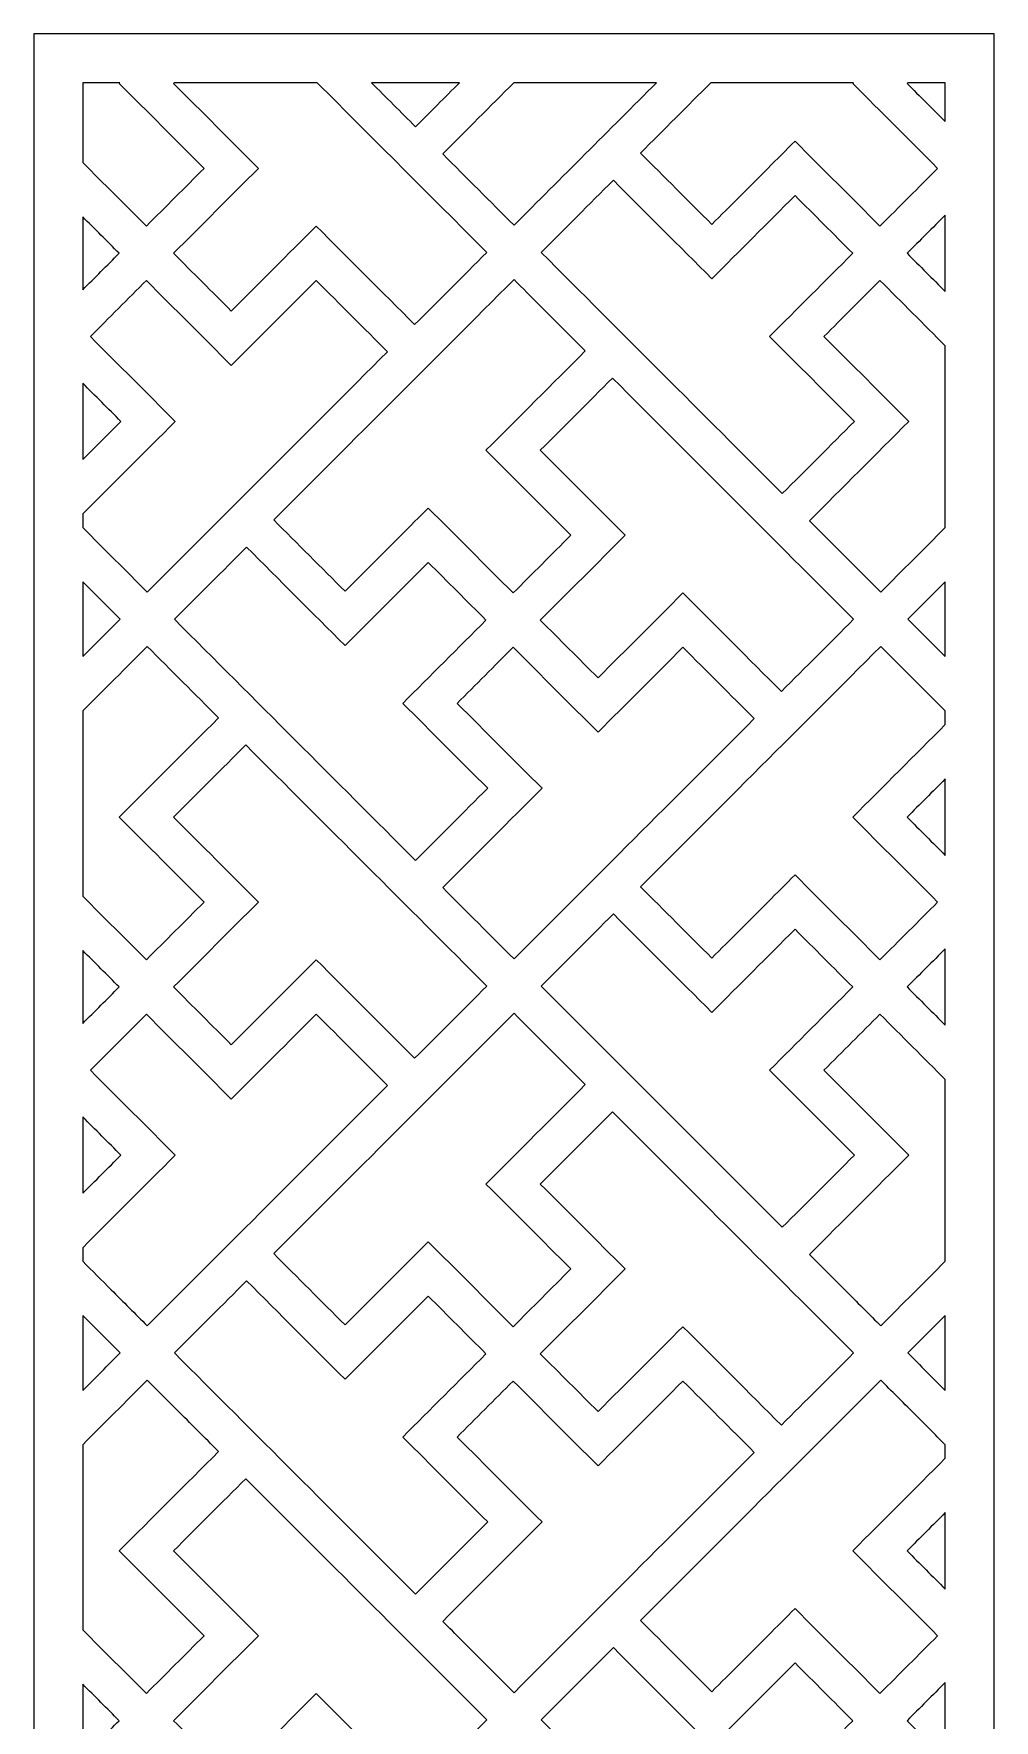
# Model space of a CAD drawing. Header units: centimetres. Extents: x -9.6 to 8.9, y -13.9 to 14.2.
# Drawn here: x 0.91 to 8.9, y 0.15 to 14.17 of the extents above; entities that cross this region are included whole.
import ezdxf

# ---------------------------------------------------------------- set-up
doc = ezdxf.new("R2010")
doc.units = ezdxf.units.CM
doc.header["$MEASUREMENT"] = 0
doc.layers.add('layer 1', color=7, linetype='Continuous')

msp = doc.modelspace()

# ---------------------------------------------------------------- linework, layer by layer
at = {"layer": 'layer 1', "color": 242, "lineweight": 9}
for points, knots in [([(0.90884, 14.17327), (3.57212, 14.17327), (6.23531, 14.17327), (8.89854, 14.17327), (8.89854, 14.17327), (8.89854, 4.8253), (8.89854, -4.52267), (8.89854, -13.87064), (8.89854, -13.87064), (6.23531, -13.87064), (3.57212, -13.87064), (0.90884, -13.87064), (0.90884, -13.87064), (0.90884, -4.52267), (0.90884, 4.8253), (0.90884, 14.17327)], [0, 0, 0, 0, 0.2, 0.2, 0.2, 0.2, 0.4, 0.4, 0.4, 0.4, 0.6, 0.6, 0.6, 0.6, 1, 1, 1, 1]), ([(1.31629, 13.76583), (1.41951, 13.76583), (1.52271, 13.76583), (1.62591, 13.76583), (1.62591, 13.76583), (1.62391, 13.76379), (1.62191, 13.7618), (1.61988, 13.75977), (1.61988, 13.75977), (1.85526, 13.52434), (2.09066, 13.28896), (2.32608, 13.05357), (2.32608, 13.05357), (2.16597, 12.89348), (2.00594, 12.73339), (1.84582, 12.57335), (1.84582, 12.57335), (1.66936, 12.74986), (1.49283, 12.92639), (1.31629, 13.10291), (1.31629, 13.10291), (1.31629, 13.32385), (1.31629, 13.54484), (1.31629, 13.76583)], [0, 0, 0, 0, 0.14285714, 0.14285714, 0.14285714, 0.14285714, 0.28571429, 0.28571429, 0.28571429, 0.28571429, 0.42857143, 0.42857143, 0.42857143, 0.42857143, 0.57142857, 0.57142857, 0.57142857, 0.57142857, 0.71428571, 0.71428571, 0.71428571, 0.71428571, 1, 1, 1, 1]), ([(2.07789, 13.76583), (2.47404, 13.76583), (2.87022, 13.76583), (3.26636, 13.76583), (3.26636, 13.76583), (3.73678, 13.29533), (4.20727, 12.82485), (4.67771, 12.35441), (4.67771, 12.35441), (4.4776, 12.15432), (4.27752, 11.95422), (4.0774, 11.75417), (4.0774, 11.75417), (3.80441, 12.02721), (3.5313, 12.30027), (3.25827, 12.57335), (3.25827, 12.57335), (3.02283, 12.33794), (2.78747, 12.10252), (2.55205, 11.86714), (2.55205, 11.86714), (2.39202, 12.02721), (2.23189, 12.1873), (2.07183, 12.34733), (2.07183, 12.34733), (2.30723, 12.58279), (2.54265, 12.81819), (2.77805, 13.05357), (2.77805, 13.05357), (2.54265, 13.28896), (2.30723, 13.52434), (2.07183, 13.75977), (2.07183, 13.75977), (2.07382, 13.7618), (2.0759, 13.76379), (2.07789, 13.76583)], [0, 0, 0, 0, 0.1, 0.1, 0.1, 0.1, 0.2, 0.2, 0.2, 0.2, 0.3, 0.3, 0.3, 0.3, 0.4, 0.4, 0.4, 0.4, 0.5, 0.5, 0.5, 0.5, 0.6, 0.6, 0.6, 0.6, 0.7, 0.7, 0.7, 0.7, 0.8, 0.8, 0.8, 0.8, 1, 1, 1, 1]), ([(3.71828, 13.76583), (3.96243, 13.76583), (4.20659, 13.76583), (4.45069, 13.76583), (4.45069, 13.76583), (4.32865, 13.64372), (4.20659, 13.52162), (4.08451, 13.39961), (4.08451, 13.39961), (3.96243, 13.52162), (3.84035, 13.64372), (3.71828, 13.76583)], [0, 0, 0, 0, 0.25, 0.25, 0.25, 0.25, 0.5, 0.5, 0.5, 0.5, 1, 1, 1, 1]), ([(4.90277, 13.76583), (5.29817, 13.76583), (5.69363, 13.76583), (6.08907, 13.76583), (6.08907, 13.76583), (5.69394, 13.37065), (5.29881, 12.97553), (4.90371, 12.58039), (4.90371, 12.58039), (4.70596, 12.77811), (4.50821, 12.97588), (4.31048, 13.17361), (4.31048, 13.17361), (4.5079, 13.37101), (4.70528, 13.56842), (4.90277, 13.76583)], [0, 0, 0, 0, 0.2, 0.2, 0.2, 0.2, 0.4, 0.4, 0.4, 0.4, 0.6, 0.6, 0.6, 0.6, 1, 1, 1, 1]), ([(6.54105, 13.76583), (6.93651, 13.76583), (7.33201, 13.76583), (7.72746, 13.76583), (7.72746, 13.76583), (7.72546, 13.76379), (7.72344, 13.7618), (7.72145, 13.75977), (7.72145, 13.75977), (7.9568, 13.52434), (8.19224, 13.28896), (8.42764, 13.05357), (8.42764, 13.05357), (8.26754, 12.89348), (8.10749, 12.73339), (7.94742, 12.57335), (7.94742, 12.57335), (7.71199, 12.80872), (7.4766, 13.04412), (7.24123, 13.27952), (7.24123, 13.27952), (7.16587, 13.20422), (7.09057, 13.12891), (7.01522, 13.05357), (7.01522, 13.05357), (7.01522, 13.05357), (7.01522, 13.05357), (7.01522, 13.05357), (7.01522, 13.05357), (6.85986, 12.89817), (6.70452, 12.74284), (6.54914, 12.58746), (6.54914, 12.58746), (6.35142, 12.78521), (6.15369, 12.98296), (5.95596, 13.18069), (5.95596, 13.18069), (6.15097, 13.37571), (6.34602, 13.57075), (6.54105, 13.76583)], [0, 0, 0, 0, 0.09090909, 0.09090909, 0.09090909, 0.09090909, 0.18181818, 0.18181818, 0.18181818, 0.18181818, 0.27272727, 0.27272727, 0.27272727, 0.27272727, 0.36363636, 0.36363636, 0.36363636, 0.36363636, 0.45454545, 0.45454545, 0.45454545, 0.45454545, 0.54545455, 0.54545455, 0.54545455, 0.54545455, 0.63636364, 0.63636364, 0.63636364, 0.63636364, 0.72727273, 0.72727273, 0.72727273, 0.72727273, 0.81818182, 0.81818182, 0.81818182, 0.81818182, 1, 1, 1, 1]), ([(8.17942, 13.76583), (8.28331, 13.76583), (8.38717, 13.76583), (8.49108, 13.76583), (8.49108, 13.76583), (8.49108, 13.6579), (8.49108, 13.54998), (8.49108, 13.44205), (8.49108, 13.44205), (8.38521, 13.54796), (8.27929, 13.65383), (8.17338, 13.75977), (8.17338, 13.75977), (8.17543, 13.7618), (8.17739, 13.76379), (8.17942, 13.76583)], [0, 0, 0, 0, 0.2, 0.2, 0.2, 0.2, 0.4, 0.4, 0.4, 0.4, 0.6, 0.6, 0.6, 0.6, 1, 1, 1, 1]), ([(5.72993, 12.95469), (5.5299, 12.7546), (5.32977, 12.55452), (5.12969, 12.35441), (5.12969, 12.35441), (5.79823, 11.68591), (6.46675, 11.01735), (7.13528, 10.3488), (7.13528, 10.3488), (7.3354, 10.54891), (7.53548, 10.74903), (7.73553, 10.94909), (7.73553, 10.94909), (7.50013, 11.1845), (7.26475, 11.41992), (7.02936, 11.65528), (7.02936, 11.65528), (7.26008, 11.88597), (7.49073, 12.1167), (7.72145, 12.34733), (7.72145, 12.34733), (7.56137, 12.50745), (7.40126, 12.66752), (7.24123, 12.82759), (7.24123, 12.82759), (7.01048, 12.59691), (6.77983, 12.36619), (6.54914, 12.13547), (6.54914, 12.13547), (6.2761, 12.40857), (6.00301, 12.68161), (5.72993, 12.95469)], [0, 0, 0, 0, 0.11111111, 0.11111111, 0.11111111, 0.11111111, 0.22222222, 0.22222222, 0.22222222, 0.22222222, 0.33333333, 0.33333333, 0.33333333, 0.33333333, 0.44444444, 0.44444444, 0.44444444, 0.44444444, 0.55555556, 0.55555556, 0.55555556, 0.55555556, 0.66666667, 0.66666667, 0.66666667, 0.66666667, 0.77777778, 0.77777778, 0.77777778, 0.77777778, 1, 1, 1, 1]), ([(1.31629, 12.04378), (1.31629, 12.24616), (1.31629, 12.44853), (1.31629, 12.65088), (1.31629, 12.65088), (1.41749, 12.54974), (1.51871, 12.44853), (1.61989, 12.34733), (1.61989, 12.34733), (1.51871, 12.24616), (1.41749, 12.14498), (1.31629, 12.04378)], [0, 0, 0, 0, 0.25, 0.25, 0.25, 0.25, 0.5, 0.5, 0.5, 0.5, 1, 1, 1, 1]), ([(8.49108, 12.66506), (8.49108, 12.45325), (8.49108, 12.24148), (8.49108, 12.02965), (8.49108, 12.02965), (8.38521, 12.13552), (8.27929, 12.24148), (8.17338, 12.34733), (8.17338, 12.34733), (8.27929, 12.45325), (8.38521, 12.55914), (8.49108, 12.66506)], [0, 0, 0, 0, 0.25, 0.25, 0.25, 0.25, 0.5, 0.5, 0.5, 0.5, 1, 1, 1, 1]), ([(1.31629, 10.06623), (1.31629, 10.104), (1.31629, 10.1417), (1.31629, 10.17934), (1.31629, 10.17934), (1.57285, 10.43598), (1.82945, 10.69255), (2.08594, 10.94909), (2.08594, 10.94909), (1.85056, 11.1845), (1.61516, 11.41992), (1.3798, 11.65528), (1.3798, 11.65528), (1.53511, 11.81068), (1.69048, 11.96601), (1.84582, 12.1214), (1.84582, 12.1214), (2.08127, 11.88597), (2.31669, 11.65058), (2.55205, 11.41512), (2.55205, 11.41512), (2.78747, 11.65058), (3.02283, 11.88597), (3.25827, 12.1214), (3.25827, 12.1214), (3.456, 11.92363), (3.65373, 11.7259), (3.85145, 11.52818), (3.85145, 11.52818), (3.18528, 10.86198), (2.5191, 10.19578), (1.85289, 9.5296), (1.85289, 9.5296), (1.67412, 9.70852), (1.4952, 9.88737), (1.31629, 10.06623)], [0, 0, 0, 0, 0.1, 0.1, 0.1, 0.1, 0.2, 0.2, 0.2, 0.2, 0.3, 0.3, 0.3, 0.3, 0.4, 0.4, 0.4, 0.4, 0.5, 0.5, 0.5, 0.5, 0.6, 0.6, 0.6, 0.6, 0.7, 0.7, 0.7, 0.7, 0.8, 0.8, 0.8, 0.8, 1, 1, 1, 1]), ([(4.90371, 12.12843), (4.23749, 11.46225), (3.57135, 10.79608), (2.90515, 10.1299), (2.90515, 10.1299), (3.10291, 9.93218), (3.30063, 9.73446), (3.49837, 9.5367), (3.49837, 9.5367), (3.65373, 9.69205), (3.80907, 9.84739), (3.96445, 10.00277), (3.96445, 10.00277), (3.96445, 10.00277), (3.96445, 10.00277), (3.96445, 10.00277), (3.96445, 10.00277), (4.03976, 10.07812), (4.11508, 10.15341), (4.19043, 10.22877), (4.19043, 10.22877), (4.42583, 9.99334), (4.66126, 9.75799), (4.89663, 9.52255), (4.89663, 9.52255), (5.0567, 9.68268), (5.21674, 9.84272), (5.37684, 10.00277), (5.37684, 10.00277), (5.14148, 10.23819), (4.90606, 10.47357), (4.67064, 10.70895), (4.67064, 10.70895), (4.94607, 10.98442), (5.22148, 11.25981), (5.49689, 11.53526), (5.49689, 11.53526), (5.37097, 11.66117), (5.24504, 11.78711), (5.11902, 11.91305), (5.11902, 11.91305), (5.04726, 11.98487), (4.97551, 12.05663), (4.90371, 12.12843)], [0, 0, 0, 0, 0.08333333, 0.08333333, 0.08333333, 0.08333333, 0.16666667, 0.16666667, 0.16666667, 0.16666667, 0.25, 0.25, 0.25, 0.25, 0.33333333, 0.33333333, 0.33333333, 0.33333333, 0.41666667, 0.41666667, 0.41666667, 0.41666667, 0.5, 0.5, 0.5, 0.5, 0.58333333, 0.58333333, 0.58333333, 0.58333333, 0.66666667, 0.66666667, 0.66666667, 0.66666667, 0.75, 0.75, 0.75, 0.75, 0.83333333, 0.83333333, 0.83333333, 0.83333333, 1, 1, 1, 1]), ([(8.49108, 11.57772), (8.49108, 11.07388), (8.49108, 10.57004), (8.49108, 10.06623), (8.49108, 10.06623), (8.31223, 9.88737), (8.13336, 9.70852), (7.95453, 9.5296), (7.95453, 9.5296), (7.75671, 9.72737), (7.55898, 9.92513), (7.36129, 10.12283), (7.36129, 10.12283), (7.63665, 10.39823), (7.9121, 10.67369), (8.1875, 10.94909), (8.1875, 10.94909), (7.95212, 11.1845), (7.71668, 11.41992), (7.48132, 11.65528), (7.48132, 11.65528), (7.63665, 11.81068), (7.79205, 11.96601), (7.94742, 12.1214), (7.94742, 12.1214), (8.1286, 11.94016), (8.3098, 11.75895), (8.49108, 11.57772)], [0, 0, 0, 0, 0.125, 0.125, 0.125, 0.125, 0.25, 0.25, 0.25, 0.25, 0.375, 0.375, 0.375, 0.375, 0.5, 0.5, 0.5, 0.5, 0.625, 0.625, 0.625, 0.625, 0.75, 0.75, 0.75, 0.75, 1, 1, 1, 1]), ([(1.31629, 10.63142), (1.31629, 10.84319), (1.31629, 11.05496), (1.31629, 11.26679), (1.31629, 11.26679), (1.42222, 11.1609), (1.5281, 11.05496), (1.63398, 10.94909), (1.63398, 10.94909), (1.5281, 10.84319), (1.42222, 10.73727), (1.31629, 10.63142)], [0, 0, 0, 0, 0.25, 0.25, 0.25, 0.25, 0.5, 0.5, 0.5, 0.5, 1, 1, 1, 1]), ([(5.72289, 11.30927), (5.5228, 11.10919), (5.3227, 10.90908), (5.12262, 10.70895), (5.12262, 10.70895), (5.35802, 10.47357), (5.59337, 10.23819), (5.8288, 10.00277), (5.8288, 10.00277), (5.59337, 9.76736), (5.35802, 9.53198), (5.12262, 9.2966), (5.12262, 9.2966), (5.28269, 9.13649), (5.44277, 8.97648), (5.60284, 8.81635), (5.60284, 8.81635), (5.83818, 9.05177), (6.0736, 9.28715), (6.30904, 9.52255), (6.30904, 9.52255), (6.58208, 9.2495), (6.85515, 8.97648), (7.12819, 8.70338), (7.12819, 8.70338), (7.3283, 8.90345), (7.52841, 9.10356), (7.7285, 9.30365), (7.7285, 9.30365), (7.05996, 9.97219), (6.39143, 10.64073), (5.72289, 11.30927)], [0, 0, 0, 0, 0.11111111, 0.11111111, 0.11111111, 0.11111111, 0.22222222, 0.22222222, 0.22222222, 0.22222222, 0.33333333, 0.33333333, 0.33333333, 0.33333333, 0.44444444, 0.44444444, 0.44444444, 0.44444444, 0.55555556, 0.55555556, 0.55555556, 0.55555556, 0.66666667, 0.66666667, 0.66666667, 0.66666667, 0.77777778, 0.77777778, 0.77777778, 0.77777778, 1, 1, 1, 1]), ([(2.07893, 9.30365), (2.27899, 9.50372), (2.4791, 9.70383), (2.67922, 9.90391), (2.67922, 9.90391), (2.95223, 9.63089), (3.22531, 9.35777), (3.49837, 9.08473), (3.49837, 9.08473), (3.72901, 9.31538), (3.95976, 9.54613), (4.19043, 9.77679), (4.19043, 9.77679), (4.3505, 9.61674), (4.51058, 9.45667), (4.67064, 9.2966), (4.67064, 9.2966), (4.43996, 9.06588), (4.20926, 8.83518), (3.97857, 8.60452), (3.97857, 8.60452), (4.21397, 8.36912), (4.44938, 8.1337), (4.68479, 7.89831), (4.68479, 7.89831), (4.48468, 7.69821), (4.28458, 7.49812), (4.08451, 7.29801), (4.08451, 7.29801), (3.41595, 7.96659), (2.74744, 8.63507), (2.07893, 9.30365)], [0, 0, 0, 0, 0.11111111, 0.11111111, 0.11111111, 0.11111111, 0.22222222, 0.22222222, 0.22222222, 0.22222222, 0.33333333, 0.33333333, 0.33333333, 0.33333333, 0.44444444, 0.44444444, 0.44444444, 0.44444444, 0.55555556, 0.55555556, 0.55555556, 0.55555556, 0.66666667, 0.66666667, 0.66666667, 0.66666667, 0.77777778, 0.77777778, 0.77777778, 0.77777778, 1, 1, 1, 1]), ([(1.31629, 8.99304), (1.31629, 9.20011), (1.31629, 9.40721), (1.31629, 9.61428), (1.31629, 9.61428), (1.41985, 9.51068), (1.52339, 9.40721), (1.62692, 9.30365), (1.62692, 9.30365), (1.52339, 9.20011), (1.41985, 9.09657), (1.31629, 8.99304)], [0, 0, 0, 0, 0.25, 0.25, 0.25, 0.25, 0.5, 0.5, 0.5, 0.5, 1, 1, 1, 1]), ([(8.49108, 9.61428), (8.49108, 9.40721), (8.49108, 9.20011), (8.49108, 8.99304), (8.49108, 8.99304), (8.38756, 9.09657), (8.28403, 9.20011), (8.18041, 9.30365), (8.18041, 9.30365), (8.28403, 9.40721), (8.38756, 9.51068), (8.49108, 9.61428)], [0, 0, 0, 0, 0.25, 0.25, 0.25, 0.25, 0.5, 0.5, 0.5, 0.5, 1, 1, 1, 1]), ([(1.31629, 7.00133), (1.31629, 7.51456), (1.31629, 8.02784), (1.31629, 8.54106), (1.31629, 8.54106), (1.4952, 8.7199), (1.67412, 8.89884), (1.85289, 9.07768), (1.85289, 9.07768), (2.05069, 8.87993), (2.24842, 8.68219), (2.44613, 8.48445), (2.44613, 8.48445), (2.17071, 8.20901), (1.89529, 7.93361), (1.61988, 7.65815), (1.61988, 7.65815), (1.85526, 7.42282), (2.09066, 7.1874), (2.32608, 6.95198), (2.32608, 6.95198), (2.16597, 6.79196), (2.00594, 6.63184), (1.84582, 6.47181), (1.84582, 6.47181), (1.66936, 6.64829), (1.49283, 6.82483), (1.31629, 7.00133)], [0, 0, 0, 0, 0.125, 0.125, 0.125, 0.125, 0.25, 0.25, 0.25, 0.25, 0.375, 0.375, 0.375, 0.375, 0.5, 0.5, 0.5, 0.5, 0.625, 0.625, 0.625, 0.625, 0.75, 0.75, 0.75, 0.75, 1, 1, 1, 1]), ([(4.31048, 7.0721), (4.5859, 7.34748), (4.8613, 7.62292), (5.13673, 7.89831), (5.13673, 7.89831), (4.90134, 8.1337), (4.66595, 8.36912), (4.43054, 8.60452), (4.43054, 8.60452), (4.5859, 8.75987), (4.74126, 8.91525), (4.89663, 9.07061), (4.89663, 9.07061), (5.13203, 8.83518), (5.36743, 8.59982), (5.60284, 8.36439), (5.60284, 8.36439), (5.83818, 8.59982), (6.0736, 8.83518), (6.30904, 9.07061), (6.30904, 9.07061), (6.50676, 8.87285), (6.70448, 8.67512), (6.90222, 8.47738), (6.90222, 8.47738), (6.23607, 7.81124), (5.56987, 7.14502), (4.90371, 6.47887), (4.90371, 6.47887), (4.70596, 6.67661), (4.50821, 6.87428), (4.31048, 7.0721)], [0, 0, 0, 0, 0.11111111, 0.11111111, 0.11111111, 0.11111111, 0.22222222, 0.22222222, 0.22222222, 0.22222222, 0.33333333, 0.33333333, 0.33333333, 0.33333333, 0.44444444, 0.44444444, 0.44444444, 0.44444444, 0.55555556, 0.55555556, 0.55555556, 0.55555556, 0.66666667, 0.66666667, 0.66666667, 0.66666667, 0.77777778, 0.77777778, 0.77777778, 0.77777778, 1, 1, 1, 1]), ([(8.49108, 8.54106), (8.49108, 8.50334), (8.49108, 8.4656), (8.49108, 8.42787), (8.49108, 8.42787), (8.23454, 8.17132), (7.97799, 7.91478), (7.72145, 7.65815), (7.72145, 7.65815), (7.9568, 7.42282), (8.19224, 7.1874), (8.42764, 6.95198), (8.42764, 6.95198), (8.26754, 6.79196), (8.10749, 6.63184), (7.94742, 6.47181), (7.94742, 6.47181), (7.71199, 6.70717), (7.4766, 6.94259), (7.24123, 7.17801), (7.24123, 7.17801), (7.16587, 7.10267), (7.09057, 7.02735), (7.01522, 6.95198), (7.01522, 6.95198), (7.01522, 6.95198), (7.01522, 6.95198), (7.01522, 6.95198), (7.01522, 6.95198), (6.85986, 6.79666), (6.70452, 6.64128), (6.54914, 6.48592), (6.54914, 6.48592), (6.35142, 6.68362), (6.15369, 6.88138), (5.95596, 7.07914), (5.95596, 7.07914), (6.62212, 7.74531), (7.28827, 8.41148), (7.95453, 9.07768), (7.95453, 9.07768), (8.13336, 8.89884), (8.31223, 8.7199), (8.49108, 8.54106)], [0, 0, 0, 0, 0.08333333, 0.08333333, 0.08333333, 0.08333333, 0.16666667, 0.16666667, 0.16666667, 0.16666667, 0.25, 0.25, 0.25, 0.25, 0.33333333, 0.33333333, 0.33333333, 0.33333333, 0.41666667, 0.41666667, 0.41666667, 0.41666667, 0.5, 0.5, 0.5, 0.5, 0.58333333, 0.58333333, 0.58333333, 0.58333333, 0.66666667, 0.66666667, 0.66666667, 0.66666667, 0.75, 0.75, 0.75, 0.75, 0.83333333, 0.83333333, 0.83333333, 0.83333333, 1, 1, 1, 1]), ([(2.67208, 8.25848), (2.472, 8.05835), (2.27193, 7.85828), (2.07183, 7.65815), (2.07183, 7.65815), (2.30723, 7.42282), (2.54265, 7.1874), (2.77805, 6.95198), (2.77805, 6.95198), (2.54265, 6.71663), (2.30723, 6.4812), (2.07183, 6.24582), (2.07183, 6.24582), (2.23189, 6.08575), (2.39202, 5.92568), (2.55205, 5.76559), (2.55205, 5.76559), (2.78747, 6.00096), (3.02283, 6.23639), (3.25827, 6.47181), (3.25827, 6.47181), (3.5313, 6.1987), (3.80441, 5.92568), (4.0774, 5.65262), (4.0774, 5.65262), (4.27752, 5.8527), (4.4776, 6.05281), (4.67771, 6.25288), (4.67771, 6.25288), (4.0092, 6.9214), (3.34065, 7.58995), (2.67208, 8.25848)], [0, 0, 0, 0, 0.11111111, 0.11111111, 0.11111111, 0.11111111, 0.22222222, 0.22222222, 0.22222222, 0.22222222, 0.33333333, 0.33333333, 0.33333333, 0.33333333, 0.44444444, 0.44444444, 0.44444444, 0.44444444, 0.55555556, 0.55555556, 0.55555556, 0.55555556, 0.66666667, 0.66666667, 0.66666667, 0.66666667, 0.77777778, 0.77777778, 0.77777778, 0.77777778, 1, 1, 1, 1]), ([(8.49108, 7.97588), (8.49108, 7.76409), (8.49108, 7.55231), (8.49108, 7.34052), (8.49108, 7.34052), (8.38521, 7.4464), (8.27929, 7.55231), (8.17338, 7.65815), (8.17338, 7.65815), (8.27929, 7.76409), (8.38521, 7.86996), (8.49108, 7.97588)], [0, 0, 0, 0, 0.25, 0.25, 0.25, 0.25, 0.5, 0.5, 0.5, 0.5, 1, 1, 1, 1]), ([(5.12969, 6.25288), (5.32977, 6.453), (5.5299, 6.65305), (5.72993, 6.85313), (5.72993, 6.85313), (6.00301, 6.58005), (6.2761, 6.30704), (6.54914, 6.03395), (6.54914, 6.03395), (6.77983, 6.26465), (7.01048, 6.49533), (7.24123, 6.726), (7.24123, 6.726), (7.40126, 6.56593), (7.56137, 6.40588), (7.72145, 6.24582), (7.72145, 6.24582), (7.49073, 6.01513), (7.26008, 5.78442), (7.02936, 5.55376), (7.02936, 5.55376), (7.26475, 5.31837), (7.50013, 5.0829), (7.73553, 4.84753), (7.73553, 4.84753), (7.53548, 4.64744), (7.3354, 4.44739), (7.13528, 4.24726), (7.13528, 4.24726), (6.46675, 4.91579), (5.79823, 5.58434), (5.12969, 6.25288)], [0, 0, 0, 0, 0.11111111, 0.11111111, 0.11111111, 0.11111111, 0.22222222, 0.22222222, 0.22222222, 0.22222222, 0.33333333, 0.33333333, 0.33333333, 0.33333333, 0.44444444, 0.44444444, 0.44444444, 0.44444444, 0.55555556, 0.55555556, 0.55555556, 0.55555556, 0.66666667, 0.66666667, 0.66666667, 0.66666667, 0.77777778, 0.77777778, 0.77777778, 0.77777778, 1, 1, 1, 1]), ([(1.31629, 5.94226), (1.31629, 6.14464), (1.31629, 6.347), (1.31629, 6.54938), (1.31629, 6.54938), (1.41749, 6.44822), (1.51871, 6.347), (1.61989, 6.24582), (1.61989, 6.24582), (1.51871, 6.14464), (1.41749, 6.04344), (1.31629, 5.94226)], [0, 0, 0, 0, 0.25, 0.25, 0.25, 0.25, 0.5, 0.5, 0.5, 0.5, 1, 1, 1, 1]), ([(8.49108, 6.56354), (8.49108, 6.35173), (8.49108, 6.13994), (8.49108, 5.92812), (8.49108, 5.92812), (8.38521, 6.03401), (8.27929, 6.13994), (8.17338, 6.24582), (8.17338, 6.24582), (8.27929, 6.35173), (8.38521, 6.4576), (8.49108, 6.56354)], [0, 0, 0, 0, 0.25, 0.25, 0.25, 0.25, 0.5, 0.5, 0.5, 0.5, 1, 1, 1, 1]), ([(1.31629, 3.96468), (1.31629, 4.00242), (1.31629, 4.04015), (1.31629, 4.0779), (1.31629, 4.0779), (1.57285, 4.33444), (1.82945, 4.591), (2.08594, 4.84753), (2.08594, 4.84753), (1.85056, 5.0829), (1.61516, 5.31837), (1.3798, 5.55376), (1.3798, 5.55376), (1.53511, 5.70907), (1.69048, 5.86445), (1.84582, 6.01983), (1.84582, 6.01983), (2.08127, 5.78442), (2.31669, 5.54901), (2.55205, 5.31364), (2.55205, 5.31364), (2.78747, 5.54901), (3.02283, 5.78442), (3.25827, 6.01983), (3.25827, 6.01983), (3.456, 5.82213), (3.65373, 5.62431), (3.85145, 5.42664), (3.85145, 5.42664), (3.18528, 4.76039), (2.5191, 4.09425), (1.85289, 3.42808), (1.85289, 3.42808), (1.75289, 3.52811), (1.65281, 3.62815), (1.55275, 3.72822), (1.55275, 3.72822), (1.47395, 3.80705), (1.39513, 3.88587), (1.31629, 3.96468)], [0, 0, 0, 0, 0.09090909, 0.09090909, 0.09090909, 0.09090909, 0.18181818, 0.18181818, 0.18181818, 0.18181818, 0.27272727, 0.27272727, 0.27272727, 0.27272727, 0.36363636, 0.36363636, 0.36363636, 0.36363636, 0.45454545, 0.45454545, 0.45454545, 0.45454545, 0.54545455, 0.54545455, 0.54545455, 0.54545455, 0.63636364, 0.63636364, 0.63636364, 0.63636364, 0.72727273, 0.72727273, 0.72727273, 0.72727273, 0.81818182, 0.81818182, 0.81818182, 0.81818182, 1, 1, 1, 1]), ([(4.90371, 6.02693), (4.23749, 5.36069), (3.57135, 4.69454), (2.90515, 4.02831), (2.90515, 4.02831), (3.10291, 3.83061), (3.30063, 3.63287), (3.49837, 3.43515), (3.49837, 3.43515), (3.65373, 3.5905), (3.80907, 3.74584), (3.96445, 3.90124), (3.96445, 3.90124), (3.96445, 3.90124), (3.96445, 3.90124), (3.96445, 3.90124), (3.96445, 3.90124), (4.03976, 3.97653), (4.11508, 4.05191), (4.19043, 4.12721), (4.19043, 4.12721), (4.42583, 3.89184), (4.66126, 3.65643), (4.89663, 3.42102), (4.89663, 3.42102), (5.0567, 3.58109), (5.21674, 3.74116), (5.37684, 3.90124), (5.37684, 3.90124), (5.14148, 4.13663), (4.90606, 4.37203), (4.67064, 4.60742), (4.67064, 4.60742), (4.94607, 4.88285), (5.22148, 5.15828), (5.49689, 5.4337), (5.49689, 5.4337), (5.38037, 5.55019), (5.26388, 5.66679), (5.14731, 5.78327), (5.14731, 5.78327), (5.0661, 5.86445), (4.98491, 5.94569), (4.90371, 6.02693)], [0, 0, 0, 0, 0.08333333, 0.08333333, 0.08333333, 0.08333333, 0.16666667, 0.16666667, 0.16666667, 0.16666667, 0.25, 0.25, 0.25, 0.25, 0.33333333, 0.33333333, 0.33333333, 0.33333333, 0.41666667, 0.41666667, 0.41666667, 0.41666667, 0.5, 0.5, 0.5, 0.5, 0.58333333, 0.58333333, 0.58333333, 0.58333333, 0.66666667, 0.66666667, 0.66666667, 0.66666667, 0.75, 0.75, 0.75, 0.75, 0.83333333, 0.83333333, 0.83333333, 0.83333333, 1, 1, 1, 1]), ([(8.49108, 5.47616), (8.49108, 4.97236), (8.49108, 4.46849), (8.49108, 3.96468), (8.49108, 3.96468), (8.31223, 3.78585), (8.13336, 3.60699), (7.95453, 3.42808), (7.95453, 3.42808), (7.8638, 3.51875), (7.77321, 3.60934), (7.68261, 3.69997), (7.68261, 3.69997), (7.57549, 3.80708), (7.46839, 3.91419), (7.36129, 4.02133), (7.36129, 4.02133), (7.63665, 4.29671), (7.9121, 4.57212), (8.1875, 4.84753), (8.1875, 4.84753), (7.95212, 5.0829), (7.71668, 5.31837), (7.48132, 5.55376), (7.48132, 5.55376), (7.63665, 5.70907), (7.79205, 5.86445), (7.94742, 6.01983), (7.94742, 6.01983), (8.1286, 5.83861), (8.3098, 5.65739), (8.49108, 5.47616)], [0, 0, 0, 0, 0.11111111, 0.11111111, 0.11111111, 0.11111111, 0.22222222, 0.22222222, 0.22222222, 0.22222222, 0.33333333, 0.33333333, 0.33333333, 0.33333333, 0.44444444, 0.44444444, 0.44444444, 0.44444444, 0.55555556, 0.55555556, 0.55555556, 0.55555556, 0.66666667, 0.66666667, 0.66666667, 0.66666667, 0.77777778, 0.77777778, 0.77777778, 0.77777778, 1, 1, 1, 1]), ([(5.72289, 5.20768), (5.5228, 5.00761), (5.3227, 4.80753), (5.12262, 4.60742), (5.12262, 4.60742), (5.35802, 4.37203), (5.59337, 4.13663), (5.8288, 3.90124), (5.8288, 3.90124), (5.59337, 3.66585), (5.35802, 3.4304), (5.12262, 3.19505), (5.12262, 3.19505), (5.28269, 3.03498), (5.44277, 2.87488), (5.60284, 2.71485), (5.60284, 2.71485), (5.83818, 2.95023), (6.0736, 3.18566), (6.30904, 3.42102), (6.30904, 3.42102), (6.58208, 3.14795), (6.85515, 2.87488), (7.12819, 2.60182), (7.12819, 2.60182), (7.3283, 2.80191), (7.52841, 3.00204), (7.7285, 3.2021), (7.7285, 3.2021), (7.05996, 3.87065), (6.39143, 4.53917), (5.72289, 5.20768)], [0, 0, 0, 0, 0.11111111, 0.11111111, 0.11111111, 0.11111111, 0.22222222, 0.22222222, 0.22222222, 0.22222222, 0.33333333, 0.33333333, 0.33333333, 0.33333333, 0.44444444, 0.44444444, 0.44444444, 0.44444444, 0.55555556, 0.55555556, 0.55555556, 0.55555556, 0.66666667, 0.66666667, 0.66666667, 0.66666667, 0.77777778, 0.77777778, 0.77777778, 0.77777778, 1, 1, 1, 1]), ([(1.31629, 4.52986), (1.31629, 4.74166), (1.31629, 4.95347), (1.31629, 5.16523), (1.31629, 5.16523), (1.42222, 5.05934), (1.5281, 4.95347), (1.63398, 4.84753), (1.63398, 4.84753), (1.5281, 4.74166), (1.42222, 4.63576), (1.31629, 4.52986)], [0, 0, 0, 0, 0.25, 0.25, 0.25, 0.25, 0.5, 0.5, 0.5, 0.5, 1, 1, 1, 1]), ([(2.67922, 3.80237), (2.4791, 3.60224), (2.27899, 3.40226), (2.07893, 3.2021), (2.07893, 3.2021), (2.74744, 2.53356), (3.41595, 1.86503), (4.08451, 1.19649), (4.08451, 1.19649), (4.28458, 1.39658), (4.48468, 1.59667), (4.68479, 1.79678), (4.68479, 1.79678), (4.44938, 2.03213), (4.21397, 2.26752), (3.97857, 2.50295), (3.97857, 2.50295), (4.20926, 2.73366), (4.43996, 2.96438), (4.67064, 3.19505), (4.67064, 3.19505), (4.51058, 3.3551), (4.3505, 3.51519), (4.19043, 3.67525), (4.19043, 3.67525), (3.95976, 3.44454), (3.72901, 3.21386), (3.49837, 2.98317), (3.49837, 2.98317), (3.22531, 3.25626), (2.95223, 3.52932), (2.67922, 3.80237)], [0, 0, 0, 0, 0.11111111, 0.11111111, 0.11111111, 0.11111111, 0.22222222, 0.22222222, 0.22222222, 0.22222222, 0.33333333, 0.33333333, 0.33333333, 0.33333333, 0.44444444, 0.44444444, 0.44444444, 0.44444444, 0.55555556, 0.55555556, 0.55555556, 0.55555556, 0.66666667, 0.66666667, 0.66666667, 0.66666667, 0.77777778, 0.77777778, 0.77777778, 0.77777778, 1, 1, 1, 1]), ([(1.31629, 2.89148), (1.31629, 3.09858), (1.31629, 3.30564), (1.31629, 3.51272), (1.31629, 3.51272), (1.41985, 3.4092), (1.52339, 3.30564), (1.62692, 3.2021), (1.62692, 3.2021), (1.52339, 3.09858), (1.41985, 2.99503), (1.31629, 2.89148)], [0, 0, 0, 0, 0.25, 0.25, 0.25, 0.25, 0.5, 0.5, 0.5, 0.5, 1, 1, 1, 1]), ([(8.49108, 3.51272), (8.49108, 3.30564), (8.49108, 3.09858), (8.49108, 2.89148), (8.49108, 2.89148), (8.38756, 2.99503), (8.28403, 3.09856), (8.18041, 3.2021), (8.18041, 3.2021), (8.28403, 3.30564), (8.38756, 3.4092), (8.49108, 3.51272)], [0, 0, 0, 0, 0.25, 0.25, 0.25, 0.25, 0.5, 0.5, 0.5, 0.5, 1, 1, 1, 1]), ([(1.31629, 0.89982), (1.31629, 1.41303), (1.31629, 1.92626), (1.31629, 2.43949), (1.31629, 2.43949), (1.4952, 2.61836), (1.67412, 2.79725), (1.85289, 2.97611), (1.85289, 2.97611), (1.93411, 2.89492), (2.01534, 2.81369), (2.09658, 2.73247), (2.09658, 2.73247), (2.21307, 2.61596), (2.32963, 2.49942), (2.44613, 2.38291), (2.44613, 2.38291), (2.17071, 2.10749), (1.89529, 1.83204), (1.61988, 1.55664), (1.61988, 1.55664), (1.85526, 1.32125), (2.09066, 1.08586), (2.32608, 0.85046), (2.32608, 0.85046), (2.16597, 0.69037), (2.00594, 0.5303), (1.84582, 0.37024), (1.84582, 0.37024), (1.66936, 0.54676), (1.49283, 0.7233), (1.31629, 0.89982)], [0, 0, 0, 0, 0.11111111, 0.11111111, 0.11111111, 0.11111111, 0.22222222, 0.22222222, 0.22222222, 0.22222222, 0.33333333, 0.33333333, 0.33333333, 0.33333333, 0.44444444, 0.44444444, 0.44444444, 0.44444444, 0.55555556, 0.55555556, 0.55555556, 0.55555556, 0.66666667, 0.66666667, 0.66666667, 0.66666667, 0.77777778, 0.77777778, 0.77777778, 0.77777778, 1, 1, 1, 1]), ([(6.90222, 2.37582), (6.70448, 2.57359), (6.50676, 2.77133), (6.30904, 2.96904), (6.30904, 2.96904), (6.0736, 2.73368), (5.83818, 2.49828), (5.60284, 2.26289), (5.60284, 2.26289), (5.36743, 2.49828), (5.13203, 2.73368), (4.89663, 2.96904), (4.89663, 2.96904), (4.74126, 2.81366), (4.5859, 2.65833), (4.43054, 2.50295), (4.43054, 2.50295), (4.66595, 2.26752), (4.90134, 2.03213), (5.13673, 1.79678), (5.13673, 1.79678), (4.8613, 1.52133), (4.5859, 1.24594), (4.31048, 0.97051), (4.31048, 0.97051), (4.41757, 0.86342), (4.5247, 0.7563), (4.63182, 0.6492), (4.63182, 0.6492), (4.7224, 0.55856), (4.81309, 0.4679), (4.90371, 0.3773), (4.90371, 0.3773), (5.56987, 1.04351), (6.23607, 1.70968), (6.90222, 2.37582)], [0, 0, 0, 0, 0.1, 0.1, 0.1, 0.1, 0.2, 0.2, 0.2, 0.2, 0.3, 0.3, 0.3, 0.3, 0.4, 0.4, 0.4, 0.4, 0.5, 0.5, 0.5, 0.5, 0.6, 0.6, 0.6, 0.6, 0.7, 0.7, 0.7, 0.7, 0.8, 0.8, 0.8, 0.8, 1, 1, 1, 1]), ([(8.49108, 2.43949), (8.49108, 2.40176), (8.49108, 2.36401), (8.49108, 2.32629), (8.49108, 2.32629), (8.23454, 2.06976), (7.97799, 1.8132), (7.72145, 1.55664), (7.72145, 1.55664), (7.9568, 1.32125), (8.19224, 1.08586), (8.42764, 0.85046), (8.42764, 0.85046), (8.26754, 0.69037), (8.10749, 0.5303), (7.94742, 0.37024), (7.94742, 0.37024), (7.71199, 0.60563), (7.4766, 0.84105), (7.24123, 1.07642), (7.24123, 1.07642), (7.16587, 1.00109), (7.09057, 0.92577), (7.01522, 0.85046), (7.01522, 0.85046), (7.01522, 0.85046), (7.01522, 0.85046), (7.01522, 0.85046), (7.01522, 0.85046), (6.85986, 0.69507), (6.70452, 0.53968), (6.54914, 0.38438), (6.54914, 0.38438), (6.35142, 0.58211), (6.15369, 0.77983), (5.95596, 0.9776), (5.95596, 0.9776), (6.62212, 1.64374), (7.28827, 2.30996), (7.95453, 2.97611), (7.95453, 2.97611), (8.04516, 2.88547), (8.13576, 2.79486), (8.22633, 2.70426), (8.22633, 2.70426), (8.31457, 2.61596), (8.40282, 2.52777), (8.49108, 2.43949)], [0, 0, 0, 0, 0.07692308, 0.07692308, 0.07692308, 0.07692308, 0.15384615, 0.15384615, 0.15384615, 0.15384615, 0.23076923, 0.23076923, 0.23076923, 0.23076923, 0.30769231, 0.30769231, 0.30769231, 0.30769231, 0.38461538, 0.38461538, 0.38461538, 0.38461538, 0.46153846, 0.46153846, 0.46153846, 0.46153846, 0.53846154, 0.53846154, 0.53846154, 0.53846154, 0.61538462, 0.61538462, 0.61538462, 0.61538462, 0.69230769, 0.69230769, 0.69230769, 0.69230769, 0.76923077, 0.76923077, 0.76923077, 0.76923077, 0.84615385, 0.84615385, 0.84615385, 0.84615385, 1, 1, 1, 1]), ([(2.67208, 2.15695), (2.472, 1.95681), (2.27193, 1.75673), (2.07183, 1.55664), (2.07183, 1.55664), (2.30723, 1.32125), (2.54265, 1.08586), (2.77805, 0.85046), (2.77805, 0.85046), (2.54265, 0.61508), (2.30723, 0.37964), (2.07183, 0.14424), (2.07183, 0.14424), (2.23189, -0.01581), (2.39202, -0.17591), (2.55205, -0.33598), (2.55205, -0.33598), (2.78747, -0.10054), (3.02283, 0.13489), (3.25827, 0.37024), (3.25827, 0.37024), (3.5313, 0.09714), (3.80441, -0.17591), (4.0774, -0.449), (4.0774, -0.449), (4.27752, -0.24888), (4.4776, -0.04878), (4.67771, 0.15132), (4.67771, 0.15132), (4.0092, 0.81985), (3.34065, 1.48838), (2.67208, 2.15695)], [0, 0, 0, 0, 0.11111111, 0.11111111, 0.11111111, 0.11111111, 0.22222222, 0.22222222, 0.22222222, 0.22222222, 0.33333333, 0.33333333, 0.33333333, 0.33333333, 0.44444444, 0.44444444, 0.44444444, 0.44444444, 0.55555556, 0.55555556, 0.55555556, 0.55555556, 0.66666667, 0.66666667, 0.66666667, 0.66666667, 0.77777778, 0.77777778, 0.77777778, 0.77777778, 1, 1, 1, 1]), ([(8.49108, 1.87436), (8.49108, 1.66258), (8.49108, 1.45076), (8.49108, 1.23899), (8.49108, 1.23899), (8.38521, 1.34484), (8.27929, 1.45076), (8.17338, 1.55664), (8.17338, 1.55664), (8.27929, 1.66258), (8.38521, 1.76842), (8.49108, 1.87436)], [0, 0, 0, 0, 0.25, 0.25, 0.25, 0.25, 0.5, 0.5, 0.5, 0.5, 1, 1, 1, 1]), ([(5.72993, 0.75163), (5.5299, 0.55152), (5.32977, 0.35144), (5.12969, 0.15132), (5.12969, 0.15132), (5.79823, -0.51718), (6.46675, -1.18573), (7.13528, -1.85425), (7.13528, -1.85425), (7.3354, -1.65415), (7.53548, -1.4541), (7.73553, -1.25401), (7.73553, -1.25401), (7.50013, -1.0186), (7.26475, -0.78323), (7.02936, -0.54783), (7.02936, -0.54783), (7.26008, -0.31714), (7.49073, -0.08644), (7.72145, 0.14424), (7.72145, 0.14424), (7.56137, 0.30431), (7.40126, 0.46441), (7.24123, 0.62444), (7.24123, 0.62444), (7.01048, 0.39378), (6.77983, 0.16308), (6.54914, -0.0676), (6.54914, -0.0676), (6.2761, 0.20549), (6.00301, 0.47854), (5.72993, 0.75163)], [0, 0, 0, 0, 0.11111111, 0.11111111, 0.11111111, 0.11111111, 0.22222222, 0.22222222, 0.22222222, 0.22222222, 0.33333333, 0.33333333, 0.33333333, 0.33333333, 0.44444444, 0.44444444, 0.44444444, 0.44444444, 0.55555556, 0.55555556, 0.55555556, 0.55555556, 0.66666667, 0.66666667, 0.66666667, 0.66666667, 0.77777778, 0.77777778, 0.77777778, 0.77777778, 1, 1, 1, 1]), ([(1.31629, -0.15934), (1.31629, 0.04304), (1.31629, 0.24545), (1.31629, 0.44782), (1.31629, 0.44782), (1.41749, 0.34665), (1.51871, 0.24545), (1.61989, 0.14424), (1.61989, 0.14424), (1.51871, 0.04304), (1.41749, -0.05814), (1.31629, -0.15934)], [0, 0, 0, 0, 0.25, 0.25, 0.25, 0.25, 0.5, 0.5, 0.5, 0.5, 1, 1, 1, 1]), ([(8.49108, 0.46197), (8.49108, 0.25016), (8.49108, 0.03835), (8.49108, -0.17345), (8.49108, -0.17345), (8.38521, -0.06752), (8.27929, 0.03835), (8.17338, 0.14424), (8.17338, 0.14424), (8.27929, 0.25016), (8.38521, 0.35608), (8.49108, 0.46197)], [0, 0, 0, 0, 0.25, 0.25, 0.25, 0.25, 0.5, 0.5, 0.5, 0.5, 1, 1, 1, 1])]:
    msp.add_open_spline(points, degree=3, knots=knots, dxfattribs=at)

doc.saveas('drawing.dxf')
